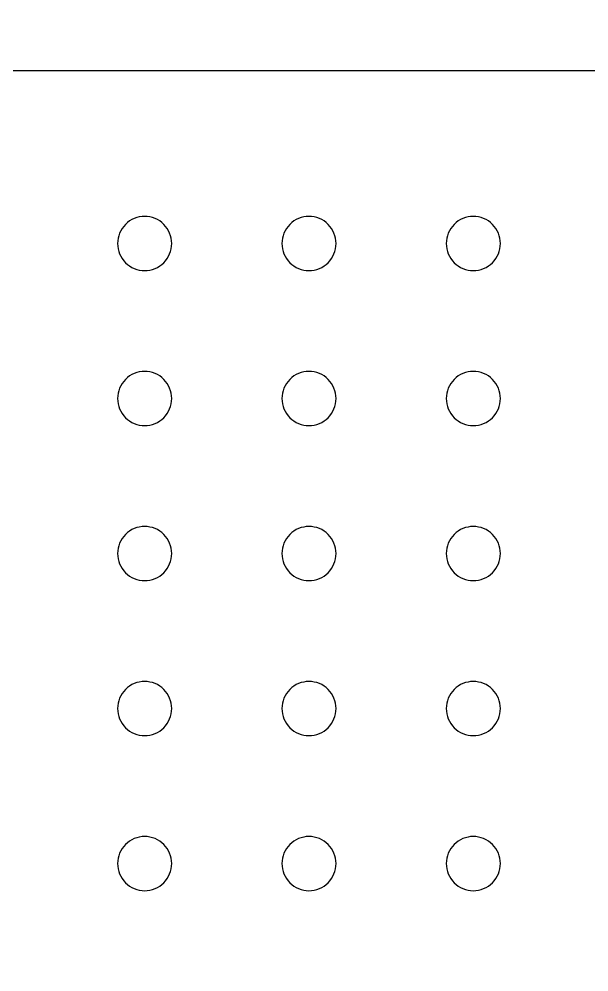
# Model space of a CAD drawing. Header units: millimetres. Extents: x -159872 to 386485, y -250577 to 158966.
# Drawn here: x 370518.1 to 370581.6, y 9663.5 to 9769.8 of the extents above; entities that cross this region are included whole.
import ezdxf

# ---------------------------------------------------------------- set-up
doc = ezdxf.new("R2010")
doc.units = ezdxf.units.MM
doc.layers.get('0').update_dxf_attribs({"lineweight": 25})
doc.layers.add('LDS-equipment-kitchen equipment', color=3, linetype='Continuous', lineweight=13)

# ---------------------------------------------------------------- blocks, each defined once
blk = doc.blocks.new('Group-324')
at = {"layer": 'LDS-equipment-kitchen equipment', "linetype": 'Continuous', "lineweight": 5, "extrusion": (0, 0, -1)}
blk.add_arc((-309675.71, 46653.2), 600.93, 192.83875, 259.24317, dxfattribs=at)
blk = doc.blocks.new('A$C41f9af21')
at = {"lineweight": 25, "transparency": 33554687}
blk.add_polyline3d([(458.78, 173.39, 0), (149.13, 173.39, 0)], dxfattribs=at)
at = {"lineweight": 25}
for points in [[(313.34, 154.14, 0), (313.36, 153.84, 0), (313.4, 153.55, 0), (313.47, 153.26, 0), (313.57, 152.98, 0), (313.7, 152.72, 0), (313.85, 152.46, 0), (314.03, 152.22, 0), (314.23, 152, 0), (314.45, 151.81, 0), (314.69, 151.63, 0), (314.94, 151.48, 0), (315.21, 151.35, 0), (315.49, 151.25, 0), (315.77, 151.18, 0), (316.07, 151.14, 0), (316.36, 151.12, 0), (316.66, 151.14, 0), (316.95, 151.18, 0), (317.24, 151.25, 0), (317.52, 151.35, 0), (317.78, 151.48, 0), (318.04, 151.63, 0), (318.28, 151.81, 0), (318.5, 152, 0), (318.7, 152.22, 0), (318.87, 152.46, 0), (319.02, 152.72, 0), (319.15, 152.98, 0), (319.25, 153.26, 0), (319.32, 153.55, 0), (319.37, 153.84, 0), (319.38, 154.14, 0), (319.37, 154.43, 0), (319.32, 154.73, 0), (319.25, 155.01, 0), (319.15, 155.29, 0), (319.02, 155.56, 0), (318.87, 155.81, 0), (318.7, 156.05, 0), (318.5, 156.27, 0), (318.28, 156.47, 0), (318.04, 156.65, 0), (317.78, 156.8, 0), (317.52, 156.93, 0), (317.24, 157.03, 0), (316.95, 157.1, 0), (316.66, 157.14, 0), (316.36, 157.16, 0), (316.07, 157.14, 0), (315.77, 157.1, 0), (315.49, 157.03, 0), (315.21, 156.93, 0), (314.94, 156.8, 0), (314.69, 156.65, 0), (314.45, 156.47, 0), (314.23, 156.27, 0), (314.03, 156.05, 0), (313.85, 155.81, 0), (313.7, 155.56, 0), (313.57, 155.29, 0), (313.47, 155.01, 0), (313.4, 154.73, 0), (313.36, 154.43, 0), (313.34, 154.14, 0)], [(331.66, 154.14, 0), (331.68, 153.84, 0), (331.72, 153.55, 0), (331.79, 153.26, 0), (331.89, 152.98, 0), (332.02, 152.72, 0), (332.17, 152.46, 0), (332.35, 152.22, 0), (332.55, 152, 0), (332.77, 151.81, 0), (333, 151.63, 0), (333.26, 151.48, 0), (333.53, 151.35, 0), (333.8, 151.25, 0), (334.09, 151.18, 0), (334.38, 151.14, 0), (334.68, 151.12, 0), (334.98, 151.14, 0), (335.27, 151.18, 0), (335.56, 151.25, 0), (335.84, 151.35, 0), (336.1, 151.48, 0), (336.36, 151.63, 0), (336.6, 151.81, 0), (336.81, 152, 0), (337.01, 152.22, 0), (337.19, 152.46, 0), (337.34, 152.72, 0), (337.47, 152.98, 0), (337.57, 153.26, 0), (337.64, 153.55, 0), (337.68, 153.84, 0), (337.7, 154.14, 0), (337.68, 154.43, 0), (337.64, 154.73, 0), (337.57, 155.01, 0), (337.47, 155.29, 0), (337.34, 155.56, 0), (337.19, 155.81, 0), (337.01, 156.05, 0), (336.81, 156.27, 0), (336.6, 156.47, 0), (336.36, 156.65, 0), (336.1, 156.8, 0), (335.84, 156.93, 0), (335.56, 157.03, 0), (335.27, 157.1, 0), (334.98, 157.14, 0), (334.68, 157.16, 0), (334.38, 157.14, 0), (334.09, 157.1, 0), (333.8, 157.03, 0), (333.53, 156.93, 0), (333.26, 156.8, 0), (333, 156.65, 0), (332.77, 156.47, 0), (332.55, 156.27, 0), (332.35, 156.05, 0), (332.17, 155.81, 0), (332.02, 155.56, 0), (331.89, 155.29, 0), (331.79, 155.01, 0), (331.72, 154.73, 0), (331.68, 154.43, 0), (331.66, 154.14, 0)], [(349.98, 154.14, 0), (350, 153.84, 0), (350.04, 153.55, 0), (350.11, 153.26, 0), (350.21, 152.98, 0), (350.34, 152.72, 0), (350.49, 152.46, 0), (350.67, 152.22, 0), (350.87, 152, 0), (351.08, 151.81, 0), (351.32, 151.63, 0), (351.58, 151.48, 0), (351.84, 151.35, 0), (352.12, 151.25, 0), (352.41, 151.18, 0), (352.7, 151.14, 0), (353, 151.12, 0), (353.29, 151.14, 0), (353.59, 151.18, 0), (353.87, 151.25, 0), (354.15, 151.35, 0), (354.42, 151.48, 0), (354.68, 151.63, 0), (354.91, 151.81, 0), (355.13, 152, 0), (355.33, 152.22, 0), (355.51, 152.46, 0), (355.66, 152.72, 0), (355.79, 152.98, 0), (355.89, 153.26, 0), (355.96, 153.55, 0), (356, 153.84, 0), (356.02, 154.14, 0), (356, 154.43, 0), (355.96, 154.73, 0), (355.89, 155.01, 0), (355.79, 155.29, 0), (355.66, 155.56, 0), (355.51, 155.81, 0), (355.33, 156.05, 0), (355.13, 156.27, 0), (354.91, 156.47, 0), (354.68, 156.65, 0), (354.42, 156.8, 0), (354.15, 156.93, 0), (353.87, 157.03, 0), (353.59, 157.1, 0), (353.29, 157.14, 0), (353, 157.16, 0), (352.7, 157.14, 0), (352.41, 157.1, 0), (352.12, 157.03, 0), (351.84, 156.93, 0), (351.58, 156.8, 0), (351.32, 156.65, 0), (351.08, 156.47, 0), (350.87, 156.27, 0), (350.67, 156.05, 0), (350.49, 155.81, 0), (350.34, 155.56, 0), (350.21, 155.29, 0), (350.11, 155.01, 0), (350.04, 154.73, 0), (350, 154.43, 0), (349.98, 154.14, 0)], [(313.34, 136.86, 0), (313.36, 136.56, 0), (313.4, 136.27, 0), (313.47, 135.98, 0), (313.57, 135.7, 0), (313.7, 135.43, 0), (313.85, 135.18, 0), (314.03, 134.94, 0), (314.23, 134.72, 0), (314.45, 134.52, 0), (314.69, 134.35, 0), (314.94, 134.2, 0), (315.21, 134.07, 0), (315.49, 133.97, 0), (315.77, 133.9, 0), (316.07, 133.85, 0), (316.36, 133.84, 0), (316.66, 133.85, 0), (316.95, 133.9, 0), (317.24, 133.97, 0), (317.52, 134.07, 0), (317.78, 134.2, 0), (318.04, 134.35, 0), (318.28, 134.52, 0), (318.5, 134.72, 0), (318.7, 134.94, 0), (318.87, 135.18, 0), (319.02, 135.43, 0), (319.15, 135.7, 0), (319.25, 135.98, 0), (319.32, 136.27, 0), (319.37, 136.56, 0), (319.38, 136.86, 0), (319.37, 137.15, 0), (319.32, 137.45, 0), (319.25, 137.73, 0), (319.15, 138.01, 0), (319.02, 138.28, 0), (318.87, 138.53, 0), (318.7, 138.77, 0), (318.5, 138.99, 0), (318.28, 139.19, 0), (318.04, 139.37, 0), (317.78, 139.52, 0), (317.52, 139.64, 0), (317.24, 139.74, 0), (316.95, 139.82, 0), (316.66, 139.86, 0), (316.36, 139.87, 0), (316.07, 139.86, 0), (315.77, 139.82, 0), (315.49, 139.74, 0), (315.21, 139.64, 0), (314.94, 139.52, 0), (314.69, 139.37, 0), (314.45, 139.19, 0), (314.23, 138.99, 0), (314.03, 138.77, 0), (313.85, 138.53, 0), (313.7, 138.28, 0), (313.57, 138.01, 0), (313.47, 137.73, 0), (313.4, 137.45, 0), (313.36, 137.15, 0), (313.34, 136.86, 0)], [(331.66, 136.86, 0), (331.68, 136.56, 0), (331.72, 136.27, 0), (331.79, 135.98, 0), (331.89, 135.7, 0), (332.02, 135.43, 0), (332.17, 135.18, 0), (332.35, 134.94, 0), (332.55, 134.72, 0), (332.77, 134.52, 0), (333, 134.35, 0), (333.26, 134.2, 0), (333.53, 134.07, 0), (333.8, 133.97, 0), (334.09, 133.9, 0), (334.38, 133.85, 0), (334.68, 133.84, 0), (334.98, 133.85, 0), (335.27, 133.9, 0), (335.56, 133.97, 0), (335.84, 134.07, 0), (336.1, 134.2, 0), (336.36, 134.35, 0), (336.6, 134.52, 0), (336.81, 134.72, 0), (337.01, 134.94, 0), (337.19, 135.18, 0), (337.34, 135.43, 0), (337.47, 135.7, 0), (337.57, 135.98, 0), (337.64, 136.27, 0), (337.68, 136.56, 0), (337.7, 136.86, 0), (337.68, 137.15, 0), (337.64, 137.45, 0), (337.57, 137.73, 0), (337.47, 138.01, 0), (337.34, 138.28, 0), (337.19, 138.53, 0), (337.01, 138.77, 0), (336.81, 138.99, 0), (336.6, 139.19, 0), (336.36, 139.37, 0), (336.1, 139.52, 0), (335.84, 139.64, 0), (335.56, 139.74, 0), (335.27, 139.82, 0), (334.98, 139.86, 0), (334.68, 139.87, 0), (334.38, 139.86, 0), (334.09, 139.82, 0), (333.8, 139.74, 0), (333.53, 139.64, 0), (333.26, 139.52, 0), (333, 139.37, 0), (332.77, 139.19, 0), (332.55, 138.99, 0), (332.35, 138.77, 0), (332.17, 138.53, 0), (332.02, 138.28, 0), (331.89, 138.01, 0), (331.79, 137.73, 0), (331.72, 137.45, 0), (331.68, 137.15, 0), (331.66, 136.86, 0)], [(349.98, 136.86, 0), (350, 136.56, 0), (350.04, 136.27, 0), (350.11, 135.98, 0), (350.21, 135.7, 0), (350.34, 135.43, 0), (350.49, 135.18, 0), (350.67, 134.94, 0), (350.87, 134.72, 0), (351.08, 134.52, 0), (351.32, 134.35, 0), (351.58, 134.2, 0), (351.84, 134.07, 0), (352.12, 133.97, 0), (352.41, 133.9, 0), (352.7, 133.85, 0), (353, 133.84, 0), (353.29, 133.85, 0), (353.59, 133.9, 0), (353.87, 133.97, 0), (354.15, 134.07, 0), (354.42, 134.2, 0), (354.68, 134.35, 0), (354.91, 134.52, 0), (355.13, 134.72, 0), (355.33, 134.94, 0), (355.51, 135.18, 0), (355.66, 135.43, 0), (355.79, 135.7, 0), (355.89, 135.98, 0), (355.96, 136.27, 0), (356, 136.56, 0), (356.02, 136.86, 0), (356, 137.15, 0), (355.96, 137.45, 0), (355.89, 137.73, 0), (355.79, 138.01, 0), (355.66, 138.28, 0), (355.51, 138.53, 0), (355.33, 138.77, 0), (355.13, 138.99, 0), (354.91, 139.19, 0), (354.68, 139.37, 0), (354.42, 139.52, 0), (354.15, 139.64, 0), (353.87, 139.74, 0), (353.59, 139.82, 0), (353.29, 139.86, 0), (353, 139.87, 0), (352.7, 139.86, 0), (352.41, 139.82, 0), (352.12, 139.74, 0), (351.84, 139.64, 0), (351.58, 139.52, 0), (351.32, 139.37, 0), (351.08, 139.19, 0), (350.87, 138.99, 0), (350.67, 138.77, 0), (350.49, 138.53, 0), (350.34, 138.28, 0), (350.21, 138.01, 0), (350.11, 137.73, 0), (350.04, 137.45, 0), (350, 137.15, 0), (349.98, 136.86, 0)], [(313.34, 119.58, 0), (313.36, 119.28, 0), (313.4, 118.99, 0), (313.47, 118.7, 0), (313.57, 118.42, 0), (313.7, 118.15, 0), (313.85, 117.9, 0), (314.03, 117.66, 0), (314.23, 117.44, 0), (314.45, 117.24, 0), (314.69, 117.07, 0), (314.94, 116.91, 0), (315.21, 116.79, 0), (315.49, 116.69, 0), (315.77, 116.62, 0), (316.07, 116.57, 0), (316.36, 116.56, 0), (316.66, 116.57, 0), (316.95, 116.62, 0), (317.24, 116.69, 0), (317.52, 116.79, 0), (317.78, 116.91, 0), (318.04, 117.07, 0), (318.28, 117.24, 0), (318.5, 117.44, 0), (318.7, 117.66, 0), (318.87, 117.9, 0), (319.02, 118.15, 0), (319.15, 118.42, 0), (319.25, 118.7, 0), (319.32, 118.99, 0), (319.37, 119.28, 0), (319.38, 119.58, 0), (319.37, 119.87, 0), (319.32, 120.16, 0), (319.25, 120.45, 0), (319.15, 120.73, 0), (319.02, 121, 0), (318.87, 121.25, 0), (318.7, 121.49, 0), (318.5, 121.71, 0), (318.28, 121.91, 0), (318.04, 122.08, 0), (317.78, 122.24, 0), (317.52, 122.36, 0), (317.24, 122.46, 0), (316.95, 122.53, 0), (316.66, 122.58, 0), (316.36, 122.59, 0), (316.07, 122.58, 0), (315.77, 122.53, 0), (315.49, 122.46, 0), (315.21, 122.36, 0), (314.94, 122.24, 0), (314.69, 122.08, 0), (314.45, 121.91, 0), (314.23, 121.71, 0), (314.03, 121.49, 0), (313.85, 121.25, 0), (313.7, 121, 0), (313.57, 120.73, 0), (313.47, 120.45, 0), (313.4, 120.16, 0), (313.36, 119.87, 0), (313.34, 119.58, 0)], [(331.66, 119.58, 0), (331.68, 119.28, 0), (331.72, 118.99, 0), (331.79, 118.7, 0), (331.89, 118.42, 0), (332.02, 118.15, 0), (332.17, 117.9, 0), (332.35, 117.66, 0), (332.55, 117.44, 0), (332.77, 117.24, 0), (333, 117.07, 0), (333.26, 116.91, 0), (333.53, 116.79, 0), (333.8, 116.69, 0), (334.09, 116.62, 0), (334.38, 116.57, 0), (334.68, 116.56, 0), (334.98, 116.57, 0), (335.27, 116.62, 0), (335.56, 116.69, 0), (335.84, 116.79, 0), (336.1, 116.91, 0), (336.36, 117.07, 0), (336.6, 117.24, 0), (336.81, 117.44, 0), (337.01, 117.66, 0), (337.19, 117.9, 0), (337.34, 118.15, 0), (337.47, 118.42, 0), (337.57, 118.7, 0), (337.64, 118.99, 0), (337.68, 119.28, 0), (337.7, 119.58, 0), (337.68, 119.87, 0), (337.64, 120.16, 0), (337.57, 120.45, 0), (337.47, 120.73, 0), (337.34, 121, 0), (337.19, 121.25, 0), (337.01, 121.49, 0), (336.81, 121.71, 0), (336.6, 121.91, 0), (336.36, 122.08, 0), (336.1, 122.24, 0), (335.84, 122.36, 0), (335.56, 122.46, 0), (335.27, 122.53, 0), (334.98, 122.58, 0), (334.68, 122.59, 0), (334.38, 122.58, 0), (334.09, 122.53, 0), (333.8, 122.46, 0), (333.53, 122.36, 0), (333.26, 122.24, 0), (333, 122.08, 0), (332.77, 121.91, 0), (332.55, 121.71, 0), (332.35, 121.49, 0), (332.17, 121.25, 0), (332.02, 121, 0), (331.89, 120.73, 0), (331.79, 120.45, 0), (331.72, 120.16, 0), (331.68, 119.87, 0), (331.66, 119.58, 0)], [(349.98, 119.58, 0), (350, 119.28, 0), (350.04, 118.99, 0), (350.11, 118.7, 0), (350.21, 118.42, 0), (350.34, 118.15, 0), (350.49, 117.9, 0), (350.67, 117.66, 0), (350.87, 117.44, 0), (351.08, 117.24, 0), (351.32, 117.07, 0), (351.58, 116.91, 0), (351.84, 116.79, 0), (352.12, 116.69, 0), (352.41, 116.62, 0), (352.7, 116.57, 0), (353, 116.56, 0), (353.29, 116.57, 0), (353.59, 116.62, 0), (353.87, 116.69, 0), (354.15, 116.79, 0), (354.42, 116.91, 0), (354.68, 117.07, 0), (354.91, 117.24, 0), (355.13, 117.44, 0), (355.33, 117.66, 0), (355.51, 117.9, 0), (355.66, 118.15, 0), (355.79, 118.42, 0), (355.89, 118.7, 0), (355.96, 118.99, 0), (356, 119.28, 0), (356.02, 119.58, 0), (356, 119.87, 0), (355.96, 120.16, 0), (355.89, 120.45, 0), (355.79, 120.73, 0), (355.66, 121, 0), (355.51, 121.25, 0), (355.33, 121.49, 0), (355.13, 121.71, 0), (354.91, 121.91, 0), (354.68, 122.08, 0), (354.42, 122.24, 0), (354.15, 122.36, 0), (353.87, 122.46, 0), (353.59, 122.53, 0), (353.29, 122.58, 0), (353, 122.59, 0), (352.7, 122.58, 0), (352.41, 122.53, 0), (352.12, 122.46, 0), (351.84, 122.36, 0), (351.58, 122.24, 0), (351.32, 122.08, 0), (351.08, 121.91, 0), (350.87, 121.71, 0), (350.67, 121.49, 0), (350.49, 121.25, 0), (350.34, 121, 0), (350.21, 120.73, 0), (350.11, 120.45, 0), (350.04, 120.16, 0), (350, 119.87, 0), (349.98, 119.58, 0)], [(313.34, 102.29, 0), (313.36, 102, 0), (313.4, 101.7, 0), (313.47, 101.42, 0), (313.57, 101.14, 0), (313.7, 100.87, 0), (313.85, 100.62, 0), (314.03, 100.38, 0), (314.23, 100.16, 0), (314.45, 99.96, 0), (314.69, 99.78, 0), (314.94, 99.63, 0), (315.21, 99.51, 0), (315.49, 99.41, 0), (315.77, 99.33, 0), (316.07, 99.29, 0), (316.36, 99.28, 0), (316.66, 99.29, 0), (316.95, 99.33, 0), (317.24, 99.41, 0), (317.52, 99.51, 0), (317.78, 99.63, 0), (318.04, 99.78, 0), (318.28, 99.96, 0), (318.5, 100.16, 0), (318.7, 100.38, 0), (318.87, 100.62, 0), (319.02, 100.87, 0), (319.15, 101.14, 0), (319.25, 101.42, 0), (319.32, 101.7, 0), (319.37, 102, 0), (319.38, 102.29, 0), (319.37, 102.59, 0), (319.32, 102.88, 0), (319.25, 103.17, 0), (319.15, 103.45, 0), (319.02, 103.72, 0), (318.87, 103.97, 0), (318.7, 104.21, 0), (318.5, 104.43, 0), (318.28, 104.63, 0), (318.04, 104.8, 0), (317.78, 104.96, 0), (317.52, 105.08, 0), (317.24, 105.18, 0), (316.95, 105.25, 0), (316.66, 105.3, 0), (316.36, 105.31, 0), (316.07, 105.3, 0), (315.77, 105.25, 0), (315.49, 105.18, 0), (315.21, 105.08, 0), (314.94, 104.96, 0), (314.69, 104.8, 0), (314.45, 104.63, 0), (314.23, 104.43, 0), (314.03, 104.21, 0), (313.85, 103.97, 0), (313.7, 103.72, 0), (313.57, 103.45, 0), (313.47, 103.17, 0), (313.4, 102.88, 0), (313.36, 102.59, 0), (313.34, 102.29, 0)], [(331.66, 102.29, 0), (331.68, 102, 0), (331.72, 101.7, 0), (331.79, 101.42, 0), (331.89, 101.14, 0), (332.02, 100.87, 0), (332.17, 100.62, 0), (332.35, 100.38, 0), (332.55, 100.16, 0), (332.77, 99.96, 0), (333, 99.78, 0), (333.26, 99.63, 0), (333.53, 99.51, 0), (333.8, 99.41, 0), (334.09, 99.33, 0), (334.38, 99.29, 0), (334.68, 99.28, 0), (334.98, 99.29, 0), (335.27, 99.33, 0), (335.56, 99.41, 0), (335.84, 99.51, 0), (336.1, 99.63, 0), (336.36, 99.78, 0), (336.6, 99.96, 0), (336.81, 100.16, 0), (337.01, 100.38, 0), (337.19, 100.62, 0), (337.34, 100.87, 0), (337.47, 101.14, 0), (337.57, 101.42, 0), (337.64, 101.7, 0), (337.68, 102, 0), (337.7, 102.29, 0), (337.68, 102.59, 0), (337.64, 102.88, 0), (337.57, 103.17, 0), (337.47, 103.45, 0), (337.34, 103.72, 0), (337.19, 103.97, 0), (337.01, 104.21, 0), (336.81, 104.43, 0), (336.6, 104.63, 0), (336.36, 104.8, 0), (336.1, 104.96, 0), (335.84, 105.08, 0), (335.56, 105.18, 0), (335.27, 105.25, 0), (334.98, 105.3, 0), (334.68, 105.31, 0), (334.38, 105.3, 0), (334.09, 105.25, 0), (333.8, 105.18, 0), (333.53, 105.08, 0), (333.26, 104.96, 0), (333, 104.8, 0), (332.77, 104.63, 0), (332.55, 104.43, 0), (332.35, 104.21, 0), (332.17, 103.97, 0), (332.02, 103.72, 0), (331.89, 103.45, 0), (331.79, 103.17, 0), (331.72, 102.88, 0), (331.68, 102.59, 0), (331.66, 102.29, 0)], [(349.98, 102.29, 0), (350, 102, 0), (350.04, 101.7, 0), (350.11, 101.42, 0), (350.21, 101.14, 0), (350.34, 100.87, 0), (350.49, 100.62, 0), (350.67, 100.38, 0), (350.87, 100.16, 0), (351.08, 99.96, 0), (351.32, 99.78, 0), (351.58, 99.63, 0), (351.84, 99.51, 0), (352.12, 99.41, 0), (352.41, 99.33, 0), (352.7, 99.29, 0), (353, 99.28, 0), (353.29, 99.29, 0), (353.59, 99.33, 0), (353.87, 99.41, 0), (354.15, 99.51, 0), (354.42, 99.63, 0), (354.68, 99.78, 0), (354.91, 99.96, 0), (355.13, 100.16, 0), (355.33, 100.38, 0), (355.51, 100.62, 0), (355.66, 100.87, 0), (355.79, 101.14, 0), (355.89, 101.42, 0), (355.96, 101.7, 0), (356, 102, 0), (356.02, 102.29, 0), (356, 102.59, 0), (355.96, 102.88, 0), (355.89, 103.17, 0), (355.79, 103.45, 0), (355.66, 103.72, 0), (355.51, 103.97, 0), (355.33, 104.21, 0), (355.13, 104.43, 0), (354.91, 104.63, 0), (354.68, 104.8, 0), (354.42, 104.96, 0), (354.15, 105.08, 0), (353.87, 105.18, 0), (353.59, 105.25, 0), (353.29, 105.3, 0), (353, 105.31, 0), (352.7, 105.3, 0), (352.41, 105.25, 0), (352.12, 105.18, 0), (351.84, 105.08, 0), (351.58, 104.96, 0), (351.32, 104.8, 0), (351.08, 104.63, 0), (350.87, 104.43, 0), (350.67, 104.21, 0), (350.49, 103.97, 0), (350.34, 103.72, 0), (350.21, 103.45, 0), (350.11, 103.17, 0), (350.04, 102.88, 0), (350, 102.59, 0), (349.98, 102.29, 0)], [(313.34, 85.01, 0), (313.36, 84.72, 0), (313.4, 84.42, 0), (313.47, 84.14, 0), (313.57, 83.86, 0), (313.7, 83.59, 0), (313.85, 83.34, 0), (314.03, 83.1, 0), (314.23, 82.88, 0), (314.45, 82.68, 0), (314.69, 82.5, 0), (314.94, 82.35, 0), (315.21, 82.22, 0), (315.49, 82.12, 0), (315.77, 82.05, 0), (316.07, 82.01, 0), (316.36, 81.99, 0), (316.66, 82.01, 0), (316.95, 82.05, 0), (317.24, 82.12, 0), (317.52, 82.22, 0), (317.78, 82.35, 0), (318.04, 82.5, 0), (318.28, 82.68, 0), (318.5, 82.88, 0), (318.7, 83.1, 0), (318.87, 83.34, 0), (319.02, 83.59, 0), (319.15, 83.86, 0), (319.25, 84.14, 0), (319.32, 84.42, 0), (319.37, 84.72, 0), (319.38, 85.01, 0), (319.37, 85.31, 0), (319.32, 85.6, 0), (319.25, 85.89, 0), (319.15, 86.17, 0), (319.02, 86.43, 0), (318.87, 86.69, 0), (318.7, 86.93, 0), (318.5, 87.15, 0), (318.28, 87.34, 0), (318.04, 87.52, 0), (317.78, 87.67, 0), (317.52, 87.8, 0), (317.24, 87.9, 0), (316.95, 87.97, 0), (316.66, 88.02, 0), (316.36, 88.03, 0), (316.07, 88.02, 0), (315.77, 87.97, 0), (315.49, 87.9, 0), (315.21, 87.8, 0), (314.94, 87.67, 0), (314.69, 87.52, 0), (314.45, 87.34, 0), (314.23, 87.15, 0), (314.03, 86.93, 0), (313.85, 86.69, 0), (313.7, 86.43, 0), (313.57, 86.17, 0), (313.47, 85.89, 0), (313.4, 85.6, 0), (313.36, 85.31, 0), (313.34, 85.01, 0)], [(331.66, 85.01, 0), (331.68, 84.72, 0), (331.72, 84.42, 0), (331.79, 84.14, 0), (331.89, 83.86, 0), (332.02, 83.59, 0), (332.17, 83.34, 0), (332.35, 83.1, 0), (332.55, 82.88, 0), (332.77, 82.68, 0), (333, 82.5, 0), (333.26, 82.35, 0), (333.53, 82.22, 0), (333.8, 82.12, 0), (334.09, 82.05, 0), (334.38, 82.01, 0), (334.68, 81.99, 0), (334.98, 82.01, 0), (335.27, 82.05, 0), (335.56, 82.12, 0), (335.84, 82.22, 0), (336.1, 82.35, 0), (336.36, 82.5, 0), (336.6, 82.68, 0), (336.81, 82.88, 0), (337.01, 83.1, 0), (337.19, 83.34, 0), (337.34, 83.59, 0), (337.47, 83.86, 0), (337.57, 84.14, 0), (337.64, 84.42, 0), (337.68, 84.72, 0), (337.7, 85.01, 0), (337.68, 85.31, 0), (337.64, 85.6, 0), (337.57, 85.89, 0), (337.47, 86.17, 0), (337.34, 86.43, 0), (337.19, 86.69, 0), (337.01, 86.93, 0), (336.81, 87.15, 0), (336.6, 87.34, 0), (336.36, 87.52, 0), (336.1, 87.67, 0), (335.84, 87.8, 0), (335.56, 87.9, 0), (335.27, 87.97, 0), (334.98, 88.02, 0), (334.68, 88.03, 0), (334.38, 88.02, 0), (334.09, 87.97, 0), (333.8, 87.9, 0), (333.53, 87.8, 0), (333.26, 87.67, 0), (333, 87.52, 0), (332.77, 87.34, 0), (332.55, 87.15, 0), (332.35, 86.93, 0), (332.17, 86.69, 0), (332.02, 86.43, 0), (331.89, 86.17, 0), (331.79, 85.89, 0), (331.72, 85.6, 0), (331.68, 85.31, 0), (331.66, 85.01, 0)], [(349.98, 85.01, 0), (350, 84.72, 0), (350.04, 84.42, 0), (350.11, 84.14, 0), (350.21, 83.86, 0), (350.34, 83.59, 0), (350.49, 83.34, 0), (350.67, 83.1, 0), (350.87, 82.88, 0), (351.08, 82.68, 0), (351.32, 82.5, 0), (351.58, 82.35, 0), (351.84, 82.22, 0), (352.12, 82.12, 0), (352.41, 82.05, 0), (352.7, 82.01, 0), (353, 81.99, 0), (353.29, 82.01, 0), (353.59, 82.05, 0), (353.87, 82.12, 0), (354.15, 82.22, 0), (354.42, 82.35, 0), (354.68, 82.5, 0), (354.91, 82.68, 0), (355.13, 82.88, 0), (355.33, 83.1, 0), (355.51, 83.34, 0), (355.66, 83.59, 0), (355.79, 83.86, 0), (355.89, 84.14, 0), (355.96, 84.42, 0), (356, 84.72, 0), (356.02, 85.01, 0), (356, 85.31, 0), (355.96, 85.6, 0), (355.89, 85.89, 0), (355.79, 86.17, 0), (355.66, 86.43, 0), (355.51, 86.69, 0), (355.33, 86.93, 0), (355.13, 87.15, 0), (354.91, 87.34, 0), (354.68, 87.52, 0), (354.42, 87.67, 0), (354.15, 87.8, 0), (353.87, 87.9, 0), (353.59, 87.97, 0), (353.29, 88.02, 0), (353, 88.03, 0), (352.7, 88.02, 0), (352.41, 87.97, 0), (352.12, 87.9, 0), (351.84, 87.8, 0), (351.58, 87.67, 0), (351.32, 87.52, 0), (351.08, 87.34, 0), (350.87, 87.15, 0), (350.67, 86.93, 0), (350.49, 86.69, 0), (350.34, 86.43, 0), (350.21, 86.17, 0), (350.11, 85.89, 0), (350.04, 85.6, 0), (350, 85.31, 0), (349.98, 85.01, 0)]]:
    blk.add_polyline3d(points, dxfattribs=at)
blk = doc.blocks.new('Group-338')
at = {"layer": 'LDS-equipment-kitchen equipment'}
blk.add_blockref('Group-324', (0, 0), dxfattribs=at)
at = {"layer": 'LDS-equipment-kitchen equipment', "rotation": 359.9999999945186}
blk.add_blockref('A$C41f9af21', (309542.18, 46048.13), dxfattribs=at)

msp = doc.modelspace()

# ---------------------------------------------------------------- block references
at = {"layer": 'LDS-equipment-kitchen equipment', "color": 7}
msp.add_blockref('Group-338', (60673.51323, -36457.51522), dxfattribs=at)

doc.saveas('drawing.dxf')
